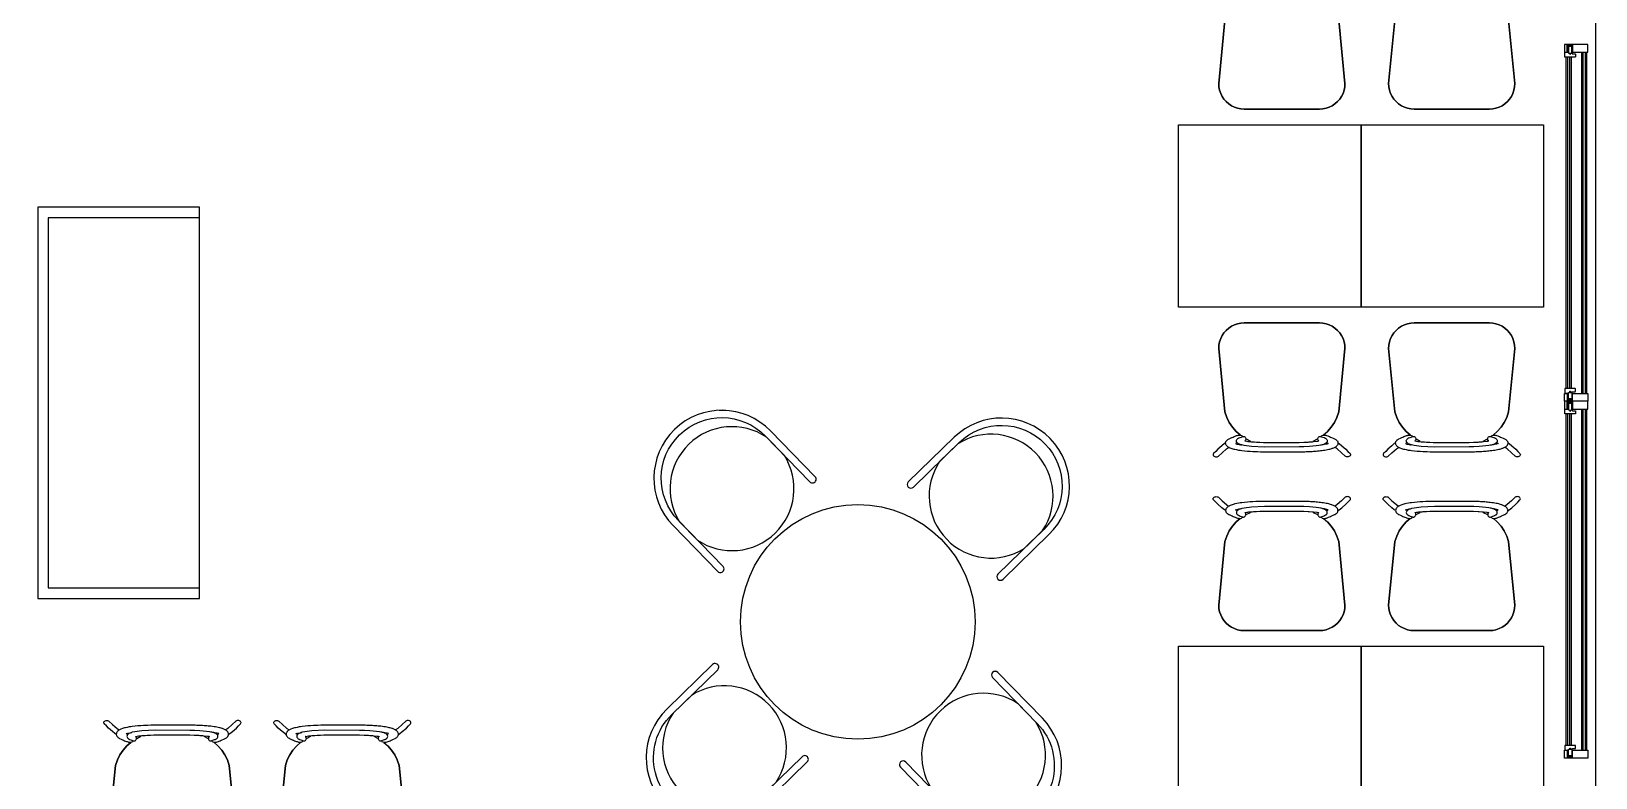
# Model space of a CAD drawing. Header units: inches. Extents: x 19839 to 37459, y -6108 to 838.
# Drawn here: x 36724 to 37324, y -1540 to -1253 of the extents above; entities that cross this region are included whole.
import ezdxf

# ---------------------------------------------------------------- set-up
doc = ezdxf.new("R2010")
doc.units = ezdxf.units.IN
doc.header["$MEASUREMENT"] = 0
doc.linetypes.add('DOTX2', pattern=[12.7, 0, -12.7])
for name, color, linetype in [('01_Existing Wall Hatch', 251, 'Continuous'), ('ALUMINIUM-ATA', 152, 'Continuous'), ('AVM100_02_KAPEN-CAM-GORUNUS', 253, 'Continuous'), ('ELE-5-ATA', 57, 'Continuous'), ('FURNITURE-ATA', 34, 'Continuous'), ('GLASS-ATA', 140, 'Continuous'), ('WIPEOUT-ATA', 185, 'DOTX2')]:
    doc.layers.add(name, color=color, linetype=linetype)

# ---------------------------------------------------------------- blocks, each defined once
blk = doc.blocks.new('zemin 2')
at = {"layer": 'AVM100_02_KAPEN-CAM-GORUNUS', "color": 0}
blk.add_lwpolyline([(22571.71, 2923.75), (23169.71, 2923.75), (23169.71, 4572.75), (22016.89, 4572.75)], dxfattribs=at)
blk = doc.blocks.new('sand2')
blk.add_wipeout([(15344.33, -13763.32), (15344.36, -13737.43), (15344.65, -13734.69), (15346.34, -13728.75), (15348.74, -13724.28), (15351.94, -13720.39), (15355.81, -13717.2), (15359.89, -13714.94), (15364.36, -13713.44), (15370.39, -13712.73), (15373.98, -13712.98), (15380.45, -13714.76), (15384.48, -13716.87), (15389.47, -13721.04), (15392.33, -13724.74), (15395.15, -13730.68), (15396.44, -13738.79), (15396.44, -13749.23), (15396.44, -13763.32), (15396, -13764.35), (15395.04, -13764.73), (15393.79, -13763.97), (15393.63, -13763.32), (15393.63, -13749.29), (15392.43, -13753.23), (15390.41, -13757.15), (15387.72, -13760.62), (15384.25, -13763.66), (15381.24, -13765.5), (15377.22, -13767.12), (15373.11, -13767.97), (15368.07, -13768.01), (15362.85, -13766.9), (15358.04, -13764.67), (15354.96, -13762.44), (15350.83, -13757.85), (15348.17, -13752.79), (15347.14, -13749.29), (15347.14, -13763.32), (15347.05, -13763.83), (15346.88, -13764.14), (15346, -13764.7), (15345.33, -13764.67), (15344.55, -13764.08)]).dxf.layer = 'WIPEOUT-ATA'
at = {"layer": 'FURNITURE-ATA'}
for points in [[(15396.44, -13738.79, 1), (15344.33, -13738.79), (15344.33, -13763.32, 1), (15347.14, -13763.32), (15347.14, -13738.79, -1), (15393.63, -13738.79), (15393.63, -13763.32, 1), (15396.44, -13763.32)], [(15393.63, -13739.45, 0.810519), (15347.14, -13739.45), (15347.14, -13749.29, 0.810519), (15393.63, -13749.29)]]:
    blk.add_lwpolyline(points, format="xyb", close=True, dxfattribs=at)
blk = doc.blocks.new('*U15')
at = {"xscale": 10, "yscale": 10, "zscale": 10, "rotation": 335.6135041006596}
blk.add_blockref('sand2', (-83257.7, 188608), dxfattribs=at)
blk = doc.blocks.new('*U16')
at = {"color": 0, "linetype": 'ByBlock', "lineweight": -2}
blk.add_blockref('*U15', (1272.2, 1583.2), dxfattribs=at)
for p, rotation in [((284.6, 1227.8), 90), ((1627.6, 595.5), 270), ((639.9, 240.2), 180)]:
    blk.add_blockref('*U15', p, dxfattribs=dict(at, rotation=rotation))
blk = doc.blocks.new('T4 C6 5 CHAIRS')
at = {"color": 0}
blk.add_wipeout([(561.1, 1128.7), (593.8, 1179.7), (631.5, 1224.2), (670.1, 1260), (715.8, 1292.9), (761.1, 1318), (818.4, 1340.8), (869, 1353.8), (923.9, 1361.2), (950.3, 1362.3), (983.4, 1361.5), (1021.9, 1357.5), (1050.8, 1352.2), (1089.5, 1342.1), (1110.9, 1334.9), (1151.8, 1317.6), (1175.9, 1305), (1215.9, 1279.9), (1236.3, 1264.6), (1254.7, 1249.2), (1276.8, 1228.2), (1294.4, 1209.3), (1311.8, 1188.4), (1328.4, 1165.5), (1342.9, 1142.8), (1362.4, 1106.5), (1380.5, 1063.1), (1389.3, 1035.5), (1398.2, 998.7), (1405, 951.1), (1406.7, 911.7), (1404.5, 867.1), (1399.2, 829.9), (1384.9, 773.4), (1348.6, 690.4), (1321.7, 648.3), (1279.2, 597.6), (1229.6, 553.6), (1200.3, 533), (1158.5, 509.1), (1080.9, 478.7), (994.6, 462.7), (956.1, 461.1), (908.5, 463.6), (861.5, 471.1), (819, 482.4), (764.4, 503.9), (724.9, 524.9), (667.5, 565.6), (625.3, 605.7), (585.7, 655.1), (564.6, 688.5), (533.4, 755.4), (518.5, 803.9), (512.1, 834.5), (507.1, 873.6), (505.4, 911.7), (507.3, 952.5), (511.6, 985.9), (525.3, 1044), (536.5, 1076.1), (547.4, 1101.6)], dxfattribs=at).dxf.layer = 'WIPEOUT-ATA'
at = {"layer": 'FURNITURE-ATA', "color": 0}
blk.add_circle((956.1, 911.7), 450, dxfattribs=at)
blk.add_blockref('*U16', (0, 0))
blk = doc.blocks.new('thornet1')
blk.add_wipeout([(16835.53, -12716.7), (16835.76, -12715.53), (16836.67, -12713.34), (16838.12, -12711.45), (16840, -12710.01), (16841.07, -12709.48), (16843.96, -12708.83), (16846.34, -12708.96), (16852.41, -12709.56), (16861.16, -12710.42), (16867.28, -12711.02), (16870.14, -12712.13), (16872.75, -12713.71), (16874.29, -12715.06), (16875.5, -12716.44), (16875.65, -12715.48), (16876.18, -12714.09), (16876.92, -12712.47), (16877.5, -12711.64), (16878, -12711.3), (16878.48, -12711.01), (16879.36, -12709.89), (16880.62, -12708.45), (16882.34, -12706.86), (16882.83, -12706.9), (16883.17, -12707.25), (16883.34, -12707.91), (16883.17, -12708.57), (16882.68, -12709.12), (16881.86, -12709.97), (16880.93, -12711.04), (16879.95, -12712.29), (16880.21, -12712.93), (16880.77, -12714.78), (16881.33, -12718.54), (16881.6, -12723.15), (16881.61, -12729.45), (16881.61, -12739.01), (16881.52, -12741.65), (16881.33, -12744.15), (16880.94, -12747.1), (16880.44, -12749.14), (16880.22, -12750.76), (16881.18, -12751.92), (16882.29, -12753.16), (16883.08, -12753.97), (16883.34, -12754.78), (16883.11, -12755.55), (16882.65, -12755.85), (16882.16, -12755.72), (16880.47, -12754.06), (16878.9, -12752.23), (16878.34, -12751.49), (16877.3, -12750.84), (16876.56, -12749.46), (16875.8, -12747.65), (16875.59, -12747.01), (16874.9, -12746.93), (16874.29, -12747.63), (16872.29, -12749.28), (16870.67, -12750.3), (16868.25, -12751.34), (16867.28, -12751.67), (16845.12, -12753.84), (16844.02, -12753.95), (16840.97, -12753.16), (16838.56, -12751.63), (16837, -12749.84), (16835.76, -12747.15), (16835.45, -12744.81), (16835.45, -12736.61)]).dxf.layer = 'WIPEOUT-ATA'
at = {"layer": 'FURNITURE-ATA'}
for p, q in [((16842.19, -12709.1, 61.43), (16841.07, -12709.48, 61.43)), ((16842.19, -12709.1, 58.87), (16841.07, -12709.48, 58.87)), ((16843.36, -12708.87, 61.43), (16842.19, -12709.1, 61.43)), ((16843.36, -12708.87, 58.87), (16842.19, -12709.1, 58.87)), ((16844.56, -12708.79, 61.43), (16843.36, -12708.87, 61.43)), ((16844.56, -12708.79, 58.87), (16843.36, -12708.87, 58.87)), ((16867.28, -12711.02, 61.43), (16844.56, -12708.79, 61.43)), ((16867.28, -12711.02, 58.87), (16844.56, -12708.79, 58.87)), ((16836.14, -12714.41, 61.43), (16835.76, -12715.53, 61.43)), ((16836.14, -12714.41, 58.87), (16835.76, -12715.53, 58.87)), ((16836.67, -12713.34, 61.43), (16836.14, -12714.41, 61.43)), ((16836.67, -12713.34, 58.87), (16836.14, -12714.41, 58.87)), ((16836.14, -12714.41, 58.87), (16836.14, -12714.41, 61.43)), ((16837.33, -12712.35, 61.43), (16836.67, -12713.34, 61.43)), ((16837.33, -12712.35, 58.87), (16836.67, -12713.34, 58.87)), ((16836.67, -12713.34, 58.87), (16836.67, -12713.34, 61.43)), ((16838.12, -12711.45, 61.43), (16837.33, -12712.35, 61.43)), ((16838.12, -12711.45, 58.87), (16837.33, -12712.35, 58.87)), ((16839.01, -12710.67, 61.43), (16838.12, -12711.45, 61.43)), ((16839.01, -12710.67, 58.87), (16838.12, -12711.45, 58.87)), ((16840, -12710.01, 61.43), (16839.01, -12710.67, 61.43)), ((16840, -12710.01, 58.87), (16839.01, -12710.67, 58.87)), ((16841.07, -12709.48, 61.43), (16840, -12710.01, 61.43)), ((16841.07, -12709.48, 58.87), (16840, -12710.01, 58.87)), ((16869.23, -12711.68, 61.43), (16867.28, -12711.02, 61.43)), ((16869.23, -12711.68, 58.87), (16867.28, -12711.02, 58.87)), ((16871.06, -12712.58, 61.43), (16869.23, -12711.68, 61.43)), ((16871.06, -12712.58, 58.87), (16869.23, -12711.68, 58.87)), ((16869.23, -12711.68, 58.87), (16869.23, -12711.68, 61.43)), ((16872.75, -12713.71, 61.43), (16871.06, -12712.58, 61.43)), ((16872.75, -12713.71, 58.87), (16871.06, -12712.58, 58.87)), ((16871.06, -12712.58, 58.87), (16871.06, -12712.58, 61.43)), ((16874.29, -12715.06, 61.43), (16872.75, -12713.71, 61.43)), ((16874.29, -12715.06, 58.87), (16872.75, -12713.71, 58.87)), ((16872.75, -12713.71, 58.87), (16872.75, -12713.71, 61.43)), ((16835.53, -12716.7, 61.43), (16835.45, -12717.87, 61.43)), ((16835.53, -12716.7, 58.87), (16835.45, -12717.87, 58.87)), ((16835.45, -12717.87, 58.87), (16835.45, -12717.87, 61.43)), ((16835.45, -12717.87, 61.43), (16835.45, -12744.81, 61.43)), ((16835.45, -12717.87, 58.87), (16835.45, -12744.81, 58.87)), ((16835.76, -12715.53, 61.43), (16835.53, -12716.7, 61.43)), ((16835.76, -12715.53, 58.87), (16835.53, -12716.7, 58.87)), ((16835.53, -12716.7, 58.87), (16835.53, -12716.7, 61.43)), ((16835.76, -12715.53, 58.87), (16835.76, -12715.53, 61.43)), ((16875.5, -12716.44, 58.87), (16874.29, -12715.06, 58.87)), ((16877.67, -12720.12, 58.87), (16876.89, -12718.54, 58.87)), ((16876.91, -12744.1, 58.87), (16877.67, -12742.57, 58.87)), ((16877.67, -12742.57, 58.87), (16877.67, -12742.57, 61.43)), ((16835.45, -12744.81, 58.87), (16835.45, -12744.81, 61.43)), ((16835.45, -12744.81, 61.43), (16835.53, -12745.99, 61.43)), ((16835.45, -12744.81, 58.87), (16835.53, -12745.99, 58.87)), ((16835.53, -12745.99, 61.43), (16835.76, -12747.15, 61.43)), ((16835.53, -12745.99, 58.87), (16835.53, -12745.99, 61.43)), ((16835.53, -12745.99, 58.87), (16835.76, -12747.15, 58.87)), ((16835.76, -12747.15, 61.43), (16836.14, -12748.28, 61.43)), ((16835.76, -12747.15, 58.87), (16835.76, -12747.15, 61.43)), ((16835.76, -12747.15, 58.87), (16836.14, -12748.28, 58.87)), ((16836.14, -12748.28, 61.43), (16836.67, -12749.35, 61.43)), ((16836.14, -12748.28, 58.87), (16836.14, -12748.28, 61.43)), ((16836.14, -12748.28, 58.87), (16836.67, -12749.35, 58.87)), ((16872.75, -12748.97, 61.43), (16874.29, -12747.63, 61.43)), ((16872.75, -12748.97, 58.87), (16874.29, -12747.63, 58.87)), ((16874.29, -12747.63, 61.43), (16875.51, -12746.23, 120.3)), ((16874.29, -12747.63, 58.87), (16875.51, -12746.23, 117.75)), ((16874.29, -12747.63, 58.87), (16874.29, -12747.63, 61.43)), ((16875.51, -12746.23, 117.75), (16875.51, -12746.23, 120.3)), ((16836.67, -12749.35, 61.43), (16837.33, -12750.34, 61.43)), ((16836.67, -12749.35, 58.87), (16836.67, -12749.35, 61.43)), ((16836.67, -12749.35, 58.87), (16837.33, -12750.34, 58.87)), ((16837.33, -12750.34, 61.43), (16838.12, -12751.23, 61.43)), ((16837.33, -12750.34, 58.87), (16837.33, -12750.34, 61.43)), ((16837.33, -12750.34, 58.87), (16838.12, -12751.23, 58.87)), ((16838.12, -12751.23, 61.43), (16839.01, -12752.02, 61.43)), ((16838.12, -12751.23, 58.87), (16838.12, -12751.23, 61.43)), ((16838.12, -12751.23, 58.87), (16839.01, -12752.02, 58.87)), ((16839.01, -12752.02, 61.43), (16840, -12752.68, 61.43)), ((16839.01, -12752.02, 58.87), (16839.01, -12752.02, 61.43)), ((16839.01, -12752.02, 58.87), (16840, -12752.68, 58.87)), ((16840, -12752.68, 61.43), (16841.07, -12753.2, 61.43)), ((16840, -12752.68, 58.87), (16840, -12752.68, 61.43)), ((16840, -12752.68, 58.87), (16841.07, -12753.2, 58.87)), ((16841.07, -12753.2, 61.43), (16842.19, -12753.59, 61.43)), ((16841.07, -12753.2, 58.87), (16841.07, -12753.2, 61.43)), ((16841.07, -12753.2, 58.87), (16842.19, -12753.59, 58.87)), ((16842.19, -12753.59, 61.43), (16843.36, -12753.82, 61.43)), ((16842.19, -12753.59, 58.87), (16842.19, -12753.59, 61.43)), ((16842.19, -12753.59, 58.87), (16843.36, -12753.82, 58.87)), ((16843.36, -12753.82, 61.43), (16844.56, -12753.9, 61.43)), ((16843.36, -12753.82, 58.87), (16844.56, -12753.9, 58.87)), ((16844.56, -12753.9, 61.43), (16867.28, -12751.67, 61.43)), ((16844.56, -12753.9, 58.87), (16867.28, -12751.67, 58.87)), ((16844.56, -12753.9, 58.87), (16844.56, -12753.9, 61.43)), ((16867.28, -12751.67, 61.43), (16869.23, -12751.01, 61.43)), ((16867.28, -12751.67, 58.87), (16869.23, -12751.01, 58.87)), ((16867.28, -12751.67, 58.87), (16867.28, -12751.67, 61.43)), ((16869.23, -12751.01, 61.43), (16871.06, -12750.11, 61.43)), ((16869.23, -12751.01, 58.87), (16871.06, -12750.11, 58.87)), ((16869.23, -12751.01, 58.87), (16869.23, -12751.01, 61.43)), ((16871.06, -12750.11, 61.43), (16872.75, -12748.97, 61.43)), ((16871.06, -12750.11, 58.87), (16872.75, -12748.97, 58.87)), ((16871.06, -12750.11, 58.87), (16871.06, -12750.11, 61.43)), ((16872.75, -12748.97, 58.87), (16872.75, -12748.97, 61.43))]:
    blk.add_line(p, q, dxfattribs=at)
for points, elevation in [([(16878.34, -12711.2), (16878.61, -12710.82), (16879.36, -12709.89), (16880.62, -12708.45), (16881.36, -12707.73), (16882.16, -12706.97)], 33.45), ([(16882.16, -12706.97), (16882.34, -12706.86), (16882.55, -12706.82), (16882.75, -12706.86), (16882.94, -12706.97), (16883.11, -12707.14), (16883.23, -12707.36), (16883.31, -12707.63), (16883.34, -12707.91), (16883.31, -12708.19), (16883.23, -12708.45), (16883.11, -12708.68), (16881.86, -12709.97), (16880.5, -12711.55), (16879.95, -12712.29)], 16.77), ([(16876.03, -12717.37), (16875.82, -12717.17), (16875.66, -12716.9), (16875.55, -12716.55), (16875.52, -12716.22), (16875.56, -12715.84), (16875.61, -12715.61), (16875.69, -12715.36), (16875.84, -12714.91), (16875.95, -12714.62), (16876.09, -12714.28), (16876.26, -12713.9), (16876.41, -12713.57), (16876.67, -12712.99), (16876.92, -12712.47), (16877, -12712.3), (16877.16, -12712.04), (16877.25, -12711.9), (16877.35, -12711.79), (16877.56, -12711.58), (16877.66, -12711.5), (16877.9, -12711.37), (16878.01, -12711.32), (16878.27, -12711.28), (16878.38, -12711.26), (16878.5, -12711.28), (16878.76, -12711.32), (16878.88, -12711.37), (16879.12, -12711.5), (16879.24, -12711.58), (16879.37, -12711.7), (16879.57, -12711.9), (16879.69, -12712.04), (16879.82, -12712.22), (16879.95, -12712.43), (16880.09, -12712.68), (16880.21, -12712.93), (16880.33, -12713.22), (16880.4, -12713.42), (16880.44, -12713.55), (16880.56, -12713.92), (16880.67, -12714.33), (16880.72, -12714.56), (16880.82, -12714.99), (16880.92, -12715.45), (16881.01, -12715.94), (16881.09, -12716.46), (16881.16, -12717), (16881.23, -12717.56), (16881.28, -12718.05), (16881.33, -12718.54), (16881.37, -12719.03), (16881.41, -12719.52), (16881.45, -12720.04), (16881.49, -12720.54), (16881.52, -12721.04), (16881.54, -12721.57), (16881.56, -12722.09), (16881.58, -12722.62), (16881.6, -12723.15), (16881.61, -12723.68), (16881.61, -12739.01), (16881.58, -12740.07), (16881.56, -12740.59), (16881.52, -12741.65), (16881.45, -12742.65), (16881.37, -12743.66), (16881.28, -12744.64), (16881.16, -12745.69), (16881.09, -12746.23), (16881.01, -12746.74), (16880.87, -12747.46), (16880.73, -12748.1), (16880.65, -12748.41), (16880.44, -12749.14), (16880.21, -12749.76), (16880.09, -12750.01), (16879.97, -12750.21), (16879.82, -12750.47), (16879.69, -12750.64), (16879.57, -12750.79), (16879.37, -12750.99), (16879.24, -12751.1), (16879.12, -12751.19), (16878.88, -12751.31), (16878.76, -12751.36), (16878.38, -12751.42), (16878.01, -12751.36), (16877.9, -12751.31), (16877.66, -12751.19), (16877.56, -12751.1), (16877.35, -12750.9), (16877.25, -12750.79), (16877.16, -12750.64), (16877, -12750.38), (16876.92, -12750.21), (16876.67, -12749.69), (16876.45, -12749.22), (16876.41, -12749.12), (16876.26, -12748.79), (16876.09, -12748.41), (16875.95, -12748.07), (16875.84, -12747.77), (16875.75, -12747.52), (16875.65, -12747.21), (16875.59, -12747.01), (16875.56, -12746.88), (16875.55, -12746.8), (16875.52, -12746.47), (16875.54, -12746.2), (16875.55, -12746.13), (16875.56, -12746.1), (16875.66, -12745.79), (16875.82, -12745.52), (16876.03, -12745.31)], 60.9), ([(16878.3, -12715.4), (16878.31, -12715.39), (16878.48, -12715.04), (16878.61, -12714.78), (16878.76, -12715.31), (16878.93, -12716.15), (16879, -12716.59), (16879.05, -12716.88)], 84.47), ([(16878.3, -12747.28), (16878.31, -12747.3), (16878.48, -12747.64), (16878.61, -12747.91), (16878.76, -12747.38), (16878.93, -12746.54), (16879, -12746.1), (16879.05, -12745.8)], 84.47), ([(16878.34, -12751.49), (16878.61, -12751.86), (16879.36, -12752.8), (16880.62, -12754.24), (16881.36, -12754.95), (16882.16, -12755.72)], 33.45), ([(16882.16, -12755.72), (16882.34, -12755.83), (16882.55, -12755.86), (16882.75, -12755.83), (16882.94, -12755.72), (16883.11, -12755.55), (16883.23, -12755.32), (16883.31, -12755.06), (16883.34, -12754.78), (16883.31, -12754.5), (16883.23, -12754.23), (16883.11, -12754.01), (16881.86, -12752.71), (16880.5, -12751.13), (16879.95, -12750.39)], 16.77)]:
    blk.add_lwpolyline(points, dxfattribs=dict(at, elevation=elevation))
at = {"layer": 'FURNITURE-ATA', "elevation": 72.41}
blk.add_lwpolyline([(16876.02, -12745.09), (16876.02, -12744.9), (16876.08, -12744.71), (16876.19, -12744.54), (16876.35, -12744.39), (16876.54, -12744.28), (16876.75, -12744.21), (16876.96, -12744.19), (16877.17, -12744.22), (16877.36, -12744.29), (16877.51, -12744.4), (16877.61, -12744.55), (16877.62, -12744.57), (16877.63, -12744.51), (16877.74, -12743.88), (16877.79, -12743.48), (16877.84, -12743.1), (16877.89, -12742.69), (16877.92, -12742.27), (16877.95, -12741.89), (16877.98, -12741.51), (16878.01, -12741.13), (16878.05, -12740.34), (16878.11, -12739.15), (16878.14, -12737.93), (16878.15, -12737.52), (16878.15, -12725.16), (16878.11, -12723.54), (16878.03, -12721.95), (16878.01, -12721.56), (16877.92, -12720.42), (16877.89, -12720), (16877.74, -12718.84), (16877.69, -12718.49), (16877.63, -12718.17), (16877.62, -12718.12), (16877.61, -12718.14), (16877.51, -12718.28), (16877.36, -12718.4), (16877.17, -12718.47), (16876.96, -12718.5), (16876.75, -12718.47), (16876.54, -12718.4), (16876.35, -12718.29), (16876.19, -12718.15), (16876.08, -12717.98), (16876.02, -12717.79), (16876.02, -12717.6), (16876.47, -12716.26), (16876.54, -12716.07), (16876.57, -12715.98), (16876.59, -12715.93), (16876.65, -12715.82), (16876.78, -12715.6), (16876.84, -12715.51), (16877.01, -12715.34), (16877.07, -12715.28), (16877.33, -12715.14), (16877.61, -12715.09), (16877.9, -12715.13), (16878.17, -12715.28), (16878.24, -12715.35), (16878.41, -12715.51), (16878.49, -12715.6), (16878.56, -12715.72), (16878.76, -12716.07), (16878.84, -12716.23), (16878.91, -12716.43), (16878.99, -12716.67), (16879.06, -12716.94), (16879.15, -12717.27), (16879.2, -12717.55), (16879.29, -12718.08), (16879.41, -12719.11), (16879.55, -12720.29), (16879.64, -12721.51), (16879.76, -12723.46), (16879.79, -12725.16), (16879.82, -12737.55), (16879.58, -12742.21), (16879.26, -12744.77), (16879.09, -12745.67), (16878.98, -12746.02), (16878.84, -12746.45), (16878.62, -12746.86), (16878.49, -12747.08), (16878.41, -12747.18), (16878.17, -12747.41), (16877.9, -12747.55), (16877.61, -12747.6), (16877.34, -12747.55), (16877.07, -12747.41), (16876.84, -12747.18), (16876.78, -12747.08), (16876.65, -12746.87), (16876.59, -12746.76), (16876.54, -12746.62), (16876.39, -12746.2), (16876.26, -12745.81), (16876.08, -12745.27)], close=True, dxfattribs=at)
at = {"layer": 'FURNITURE-ATA'}
mesh = blk.add_polyface(dxfattribs=at)
corners = [(16842.19, -12709.1, 61.43), (16841.07, -12709.48, 58.87), (16841.07, -12709.48, 61.43), (16842.19, -12709.1, 58.87)]
mesh.append_faces([[corners[k] for k in face] for face in [(0, 1, 2), (1, 0, 3)]], dxfattribs={"vtx0": -1})
mesh = blk.add_polyface(dxfattribs=at)
corners = [(16843.36, -12708.87, 61.43), (16842.19, -12709.1, 58.87), (16842.19, -12709.1, 61.43), (16843.36, -12708.87, 58.87)]
mesh.append_faces([[corners[k] for k in face] for face in [(0, 1, 2), (1, 0, 3)]], dxfattribs={"vtx0": -1})
mesh = blk.add_polyface(dxfattribs=at)
corners = [(16844.56, -12708.79, 61.43), (16843.36, -12708.87, 58.87), (16843.36, -12708.87, 61.43), (16844.56, -12708.79, 58.87)]
mesh.append_faces([[corners[k] for k in face] for face in [(0, 1, 2), (1, 0, 3)]], dxfattribs={"vtx0": -1})
mesh = blk.add_polyface(dxfattribs=at)
corners = [(16867.28, -12711.02, 61.43), (16844.56, -12708.79, 58.87), (16844.56, -12708.79, 61.43), (16867.28, -12711.02, 58.87)]
mesh.append_faces([[corners[k] for k in face] for face in [(0, 1, 2), (1, 0, 3)]], dxfattribs={"vtx0": -1})
mesh = blk.add_polyface(dxfattribs=at)
corners = [(16835.76, -12715.53, 61.43), (16836.14, -12714.41, 58.87), (16835.76, -12715.53, 58.87), (16836.14, -12714.41, 61.43)]
mesh.append_faces([[corners[k] for k in face] for face in [(0, 1, 2), (1, 0, 3)]], dxfattribs={"vtx0": -1})
mesh = blk.add_polyface(dxfattribs=at)
corners = [(16836.14, -12714.41, 61.43), (16836.67, -12713.34, 58.87), (16836.14, -12714.41, 58.87), (16836.67, -12713.34, 61.43)]
mesh.append_faces([[corners[k] for k in face] for face in [(0, 1, 2), (1, 0, 3)]], dxfattribs={"vtx0": -1})
mesh = blk.add_polyface(dxfattribs=at)
corners = [(16836.67, -12713.34, 58.87), (16837.33, -12712.35, 61.43), (16837.33, -12712.35, 58.87), (16836.67, -12713.34, 61.43)]
mesh.append_faces([[corners[k] for k in face] for face in [(0, 1, 2), (1, 0, 3)]], dxfattribs={"vtx0": -1})
mesh = blk.add_polyface(dxfattribs=at)
corners = [(16837.33, -12712.35, 61.43), (16838.12, -12711.45, 58.87), (16837.33, -12712.35, 58.87), (16838.12, -12711.45, 61.43)]
mesh.append_faces([[corners[k] for k in face] for face in [(0, 1, 2), (1, 0, 3)]], dxfattribs={"vtx0": -1})
mesh = blk.add_polyface(dxfattribs=at)
corners = [(16839.01, -12710.67, 61.43), (16838.12, -12711.45, 58.87), (16838.12, -12711.45, 61.43), (16839.01, -12710.67, 58.87)]
mesh.append_faces([[corners[k] for k in face] for face in [(0, 1, 2), (1, 0, 3)]], dxfattribs={"vtx0": -1})
mesh = blk.add_polyface(dxfattribs=at)
corners = [(16840, -12710.01, 61.43), (16839.01, -12710.67, 58.87), (16839.01, -12710.67, 61.43), (16840, -12710.01, 58.87)]
mesh.append_faces([[corners[k] for k in face] for face in [(0, 1, 2), (1, 0, 3)]], dxfattribs={"vtx0": -1})
mesh = blk.add_polyface(dxfattribs=at)
corners = [(16841.07, -12709.48, 61.43), (16840, -12710.01, 58.87), (16840, -12710.01, 61.43), (16841.07, -12709.48, 58.87)]
mesh.append_faces([[corners[k] for k in face] for face in [(0, 1, 2), (1, 0, 3)]], dxfattribs={"vtx0": -1})
mesh = blk.add_polyface(dxfattribs=at)
corners = [(16869.23, -12711.68, 61.43), (16867.28, -12711.02, 58.87), (16867.28, -12711.02, 61.43), (16869.23, -12711.68, 58.87)]
mesh.append_faces([[corners[k] for k in face] for face in [(0, 1, 2), (1, 0, 3)]], dxfattribs={"vtx0": -1})
mesh = blk.add_polyface(dxfattribs=at)
corners = [(16871.06, -12712.58, 61.43), (16869.23, -12711.68, 58.87), (16869.23, -12711.68, 61.43), (16871.06, -12712.58, 58.87)]
mesh.append_faces([[corners[k] for k in face] for face in [(0, 1, 2), (1, 0, 3)]], dxfattribs={"vtx0": -1})
mesh = blk.add_polyface(dxfattribs=at)
corners = [(16872.75, -12713.71, 61.43), (16871.06, -12712.58, 58.87), (16871.06, -12712.58, 61.43), (16872.75, -12713.71, 58.87)]
mesh.append_faces([[corners[k] for k in face] for face in [(0, 1, 2), (1, 0, 3)]], dxfattribs={"vtx0": -1})
mesh = blk.add_polyface(dxfattribs=at)
corners = [(16874.29, -12715.06, 61.43), (16872.75, -12713.71, 58.87), (16872.75, -12713.71, 61.43), (16874.29, -12715.06, 58.87)]
mesh.append_faces([[corners[k] for k in face] for face in [(0, 1, 2), (1, 0, 3)]], dxfattribs={"vtx0": -1})
mesh = blk.add_polyface(dxfattribs=at)
corners = [(16835.45, -12717.87, 61.43), (16835.53, -12716.7, 58.87), (16835.45, -12717.87, 58.87), (16835.53, -12716.7, 61.43)]
mesh.append_faces([[corners[k] for k in face] for face in [(0, 1, 2), (1, 0, 3)]], dxfattribs={"vtx0": -1})
mesh = blk.add_polyface(dxfattribs=at)
corners = [(16835.45, -12744.81, 61.43), (16835.45, -12717.87, 58.87), (16835.45, -12744.81, 58.87), (16835.45, -12717.87, 61.43)]
mesh.append_faces([[corners[k] for k in face] for face in [(0, 1, 2), (1, 0, 3)]], dxfattribs={"vtx0": -1})
mesh = blk.add_polyface(dxfattribs=at)
corners = [(16835.53, -12716.7, 61.43), (16835.76, -12715.53, 58.87), (16835.53, -12716.7, 58.87), (16835.76, -12715.53, 61.43)]
mesh.append_faces([[corners[k] for k in face] for face in [(0, 1, 2), (1, 0, 3)]], dxfattribs={"vtx0": -1})
mesh = blk.add_polyface(dxfattribs=at)
corners = [(16835.53, -12745.99, 61.43), (16835.45, -12744.81, 58.87), (16835.53, -12745.99, 58.87), (16835.45, -12744.81, 61.43)]
mesh.append_faces([[corners[k] for k in face] for face in [(0, 1, 2), (1, 0, 3)]], dxfattribs={"vtx0": -1})
mesh = blk.add_polyface(dxfattribs=at)
corners = [(16835.76, -12747.15, 61.43), (16835.53, -12745.99, 58.87), (16835.76, -12747.15, 58.87), (16835.53, -12745.99, 61.43)]
mesh.append_faces([[corners[k] for k in face] for face in [(0, 1, 2), (1, 0, 3)]], dxfattribs={"vtx0": -1})
mesh = blk.add_polyface(dxfattribs=at)
corners = [(16836.14, -12748.28, 61.43), (16835.76, -12747.15, 58.87), (16836.14, -12748.28, 58.87), (16835.76, -12747.15, 61.43)]
mesh.append_faces([[corners[k] for k in face] for face in [(0, 1, 2), (1, 0, 3)]], dxfattribs={"vtx0": -1})
mesh = blk.add_polyface(dxfattribs=at)
corners = [(16836.67, -12749.35, 61.43), (16836.14, -12748.28, 58.87), (16836.67, -12749.35, 58.87), (16836.14, -12748.28, 61.43)]
mesh.append_faces([[corners[k] for k in face] for face in [(0, 1, 2), (1, 0, 3)]], dxfattribs={"vtx0": -1})
mesh = blk.add_polyface(dxfattribs=at)
corners = [(16874.29, -12747.63, 58.87), (16872.75, -12748.97, 61.43), (16872.75, -12748.97, 58.87), (16874.29, -12747.63, 61.43)]
mesh.append_faces([[corners[k] for k in face] for face in [(0, 1, 2), (1, 0, 3)]], dxfattribs={"vtx0": -1})
mesh = blk.add_polyface(dxfattribs=at)
corners = [(16875.51, -12746.23, 117.75), (16874.29, -12747.63, 61.43), (16874.29, -12747.63, 58.87), (16875.51, -12746.23, 120.3)]
mesh.append_faces([[corners[k] for k in face] for face in [(0, 1, 2), (1, 0, 3)]], dxfattribs={"vtx0": -1})
mesh = blk.add_polyface(dxfattribs=at)
corners = [(16837.33, -12750.34, 61.43), (16836.67, -12749.35, 58.87), (16837.33, -12750.34, 58.87), (16836.67, -12749.35, 61.43)]
mesh.append_faces([[corners[k] for k in face] for face in [(0, 1, 2), (1, 0, 3)]], dxfattribs={"vtx0": -1})
mesh = blk.add_polyface(dxfattribs=at)
corners = [(16838.12, -12751.23, 61.43), (16837.33, -12750.34, 58.87), (16838.12, -12751.23, 58.87), (16837.33, -12750.34, 61.43)]
mesh.append_faces([[corners[k] for k in face] for face in [(0, 1, 2), (1, 0, 3)]], dxfattribs={"vtx0": -1})
mesh = blk.add_polyface(dxfattribs=at)
corners = [(16839.01, -12752.02, 58.87), (16838.12, -12751.23, 61.43), (16838.12, -12751.23, 58.87), (16839.01, -12752.02, 61.43)]
mesh.append_faces([[corners[k] for k in face] for face in [(0, 1, 2), (1, 0, 3)]], dxfattribs={"vtx0": -1})
mesh = blk.add_polyface(dxfattribs=at)
corners = [(16840, -12752.68, 58.87), (16839.01, -12752.02, 61.43), (16839.01, -12752.02, 58.87), (16840, -12752.68, 61.43)]
mesh.append_faces([[corners[k] for k in face] for face in [(0, 1, 2), (1, 0, 3)]], dxfattribs={"vtx0": -1})
mesh = blk.add_polyface(dxfattribs=at)
corners = [(16841.07, -12753.2, 58.87), (16840, -12752.68, 61.43), (16840, -12752.68, 58.87), (16841.07, -12753.2, 61.43)]
mesh.append_faces([[corners[k] for k in face] for face in [(0, 1, 2), (1, 0, 3)]], dxfattribs={"vtx0": -1})
mesh = blk.add_polyface(dxfattribs=at)
corners = [(16842.19, -12753.59, 58.87), (16841.07, -12753.2, 61.43), (16841.07, -12753.2, 58.87), (16842.19, -12753.59, 61.43)]
mesh.append_faces([[corners[k] for k in face] for face in [(0, 1, 2), (1, 0, 3)]], dxfattribs={"vtx0": -1})
mesh = blk.add_polyface(dxfattribs=at)
corners = [(16843.36, -12753.82, 58.87), (16842.19, -12753.59, 61.43), (16842.19, -12753.59, 58.87), (16843.36, -12753.82, 61.43)]
mesh.append_faces([[corners[k] for k in face] for face in [(0, 1, 2), (1, 0, 3)]], dxfattribs={"vtx0": -1})
mesh = blk.add_polyface(dxfattribs=at)
corners = [(16844.56, -12753.9, 58.87), (16843.36, -12753.82, 61.43), (16843.36, -12753.82, 58.87), (16844.56, -12753.9, 61.43)]
mesh.append_faces([[corners[k] for k in face] for face in [(0, 1, 2), (1, 0, 3)]], dxfattribs={"vtx0": -1})
mesh = blk.add_polyface(dxfattribs=at)
corners = [(16867.28, -12751.67, 58.87), (16844.56, -12753.9, 61.43), (16844.56, -12753.9, 58.87), (16867.28, -12751.67, 61.43)]
mesh.append_faces([[corners[k] for k in face] for face in [(0, 1, 2), (1, 0, 3)]], dxfattribs={"vtx0": -1})
mesh = blk.add_polyface(dxfattribs=at)
corners = [(16869.23, -12751.01, 58.87), (16867.28, -12751.67, 61.43), (16867.28, -12751.67, 58.87), (16869.23, -12751.01, 61.43)]
mesh.append_faces([[corners[k] for k in face] for face in [(0, 1, 2), (1, 0, 3)]], dxfattribs={"vtx0": -1})
mesh = blk.add_polyface(dxfattribs=at)
corners = [(16871.06, -12750.11, 58.87), (16869.23, -12751.01, 61.43), (16869.23, -12751.01, 58.87), (16871.06, -12750.11, 61.43)]
mesh.append_faces([[corners[k] for k in face] for face in [(0, 1, 2), (1, 0, 3)]], dxfattribs={"vtx0": -1})
mesh = blk.add_polyface(dxfattribs=at)
corners = [(16872.75, -12748.97, 58.87), (16871.06, -12750.11, 61.43), (16871.06, -12750.11, 58.87), (16872.75, -12748.97, 61.43)]
mesh.append_faces([[corners[k] for k in face] for face in [(0, 1, 2), (1, 0, 3)]], dxfattribs={"vtx0": -1})

msp = doc.modelspace()

# ---------------------------------------------------------------- linework, layer by layer
at = {"layer": 'ALUMINIUM-ATA', "extrusion": (-0.019068, -6.2595e-05, 0.999818)}
for p, q in [((37313.06, -1258.58, -0.06), (37312.66, -1258.58, -0.06)), ((37313.06, -1258.75, -0.06), (37313.06, -1258.58, -0.06)), ((37314.23, -1258.78, -0.03), (37313.09, -1258.78, -0.06)), ((37314.68, -1258.58, -0.03), (37314.26, -1258.58, -0.03)), ((37314.26, -1258.58, -0.03), (37314.26, -1258.75, -0.03)), ((37313.06, -1395.45, -0.05), (37312.66, -1395.45, -0.06)), ((37313.06, -1395.62, -0.05), (37313.06, -1395.45, -0.05)), ((37314.23, -1395.65, -0.03), (37313.09, -1395.65, -0.05)), ((37314.68, -1395.45, -0.02), (37314.26, -1395.45, -0.03)), ((37314.26, -1395.45, -0.03), (37314.26, -1395.62, -0.03))]:
    msp.add_line(p, q, dxfattribs=at)
at = {"layer": 'ALUMINIUM-ATA', "extrusion": (-0.019068, 6.2595e-05, 0.999818)}
for p, q in [((37313.06, -1394.95, -0.11), (37312.66, -1394.95, -0.11)), ((37313.06, -1394.78, -0.11), (37313.06, -1394.95, -0.11)), ((37314.23, -1394.75, -0.08), (37313.09, -1394.75, -0.11)), ((37314.26, -1394.95, -0.08), (37314.26, -1394.78, -0.08)), ((37314.68, -1394.95, -0.08), (37314.26, -1394.95, -0.08)), ((37313.06, -1531.82, -0.1), (37312.66, -1531.82, -0.11)), ((37313.06, -1531.65, -0.1), (37313.06, -1531.82, -0.1)), ((37314.23, -1531.62, -0.08), (37313.09, -1531.62, -0.1)), ((37314.26, -1531.82, -0.08), (37314.26, -1531.65, -0.08)), ((37314.68, -1531.82, -0.07), (37314.26, -1531.82, -0.08))]:
    msp.add_line(p, q, dxfattribs=at)
at = {"layer": 'ALUMINIUM-ATA', "extrusion": (-0.019068, -6.2595e-05, 0.999818)}
for points, elevation in [([(1381.07, 37303.56), (1383.79, 37303.56, 0.414214), (1383.82, 37303.59), (1383.84, 37309.41, 0.414214), (1383.81, 37309.44), (1380.87, 37309.45, 0.414214), (1380.84, 37309.42), (1380.81, 37300.48, 0.414214), (1380.84, 37300.45), (1383.78, 37300.44, 0.414214), (1383.81, 37300.47), (1383.81, 37301.51, 0.414214), (1383.78, 37301.54), (1381.06, 37301.54)], -711.46), ([(1517.93, 37303.12), (1520.65, 37303.11, 0.414214), (1520.68, 37303.14), (1520.7, 37308.96, 0.414214), (1520.67, 37308.99), (1517.73, 37309, 0.414214), (1517.7, 37308.97), (1517.67, 37300.03, 0.414214), (1517.7, 37300), (1520.64, 37299.99, 0.414214), (1520.67, 37300.02), (1520.68, 37301.06, 0.414214), (1520.65, 37301.09), (1517.93, 37301.1)], -711.45)]:
    msp.add_lwpolyline(points, format="xyb", dxfattribs=dict(at, elevation=elevation))
for points, elevation in [([(1381.35, 37301.71, -0.414214), (1381.27, 37301.79), (1381.27, 37301.84, -0.414214), (1381.35, 37301.91), (1381.45, 37301.91, 0.414214), (1381.53, 37301.99), (1381.53, 37303.24, 0.414214), (1381.45, 37303.31), (1381.35, 37303.31, -0.414214), (1381.28, 37303.39, -0.414214), (1381.36, 37303.46), (1384.41, 37303.45, 0.414214), (1384.48, 37303.53), (1384.48, 37304.5, -0.414214), (1384.68, 37304.7), (1385.48, 37304.7, -0.414214), (1385.68, 37304.5), (1385.67, 37300.64, -0.414214), (1385.6, 37300.57), (1385.42, 37300.57), (1383.95, 37300.57, -0.414214), (1383.87, 37300.65), (1383.87, 37301.7)], -711.36), ([(1384.53, 37302.75, 1), (1384.53, 37302.45, 1)], -711.36), ([(1518.22, 37301.26, -0.414214), (1518.14, 37301.34), (1518.14, 37301.39, -0.414214), (1518.22, 37301.46), (1518.32, 37301.46, 0.414214), (1518.39, 37301.54), (1518.4, 37302.79, 0.414214), (1518.32, 37302.86), (1518.22, 37302.86, -0.414214), (1518.15, 37302.94, -0.414214), (1518.22, 37303.01), (1521.27, 37303, 0.414214), (1521.35, 37303.08), (1521.35, 37304.05, -0.414214), (1521.55, 37304.25), (1522.35, 37304.25, -0.414214), (1522.55, 37304.05), (1522.54, 37300.19, -0.414214), (1522.46, 37300.12), (1522.29, 37300.12), (1520.81, 37300.12, -0.414214), (1520.74, 37300.2), (1520.74, 37301.25)], -711.35), ([(1521.4, 37302.3, 1), (1521.39, 37302, 1)], -711.35)]:
    msp.add_lwpolyline(points, format="xyb", close=True, dxfattribs=dict(at, elevation=elevation))
for points, elevation in [([(1381.68, 37303.26), (1381.68, 37301.96), (1384.18, 37301.95), (1384.18, 37303.25)], -711.36), ([(1518.55, 37302.81), (1518.54, 37301.51), (1521.04, 37301.5), (1521.05, 37302.8)], -711.35)]:
    msp.add_lwpolyline(points, close=True, dxfattribs=dict(at, elevation=elevation))
at = {"layer": 'ALUMINIUM-ATA', "extrusion": (-0.019068, 6.2595e-05, 0.999818)}
for points, elevation in [([(1272.16, 37310.42, 0.414214), (1272.24, 37310.5), (1272.24, 37310.55, 0.414214), (1272.16, 37310.62), (1272.06, 37310.62, -0.414214), (1271.99, 37310.69), (1271.98, 37311.94, -0.414214), (1272.06, 37312.02), (1272.16, 37312.02, 0.414214), (1272.23, 37312.1, 0.414214), (1272.16, 37312.17), (1269.11, 37312.16, -0.414214), (1269.03, 37312.23), (1269.03, 37313.21, 0.414214), (1268.83, 37313.41), (1268.03, 37313.41, 0.414214), (1267.83, 37313.21), (1267.84, 37309.35, 0.414214), (1267.92, 37309.28), (1268.09, 37309.28), (1269.57, 37309.28, 0.414214), (1269.64, 37309.36), (1269.64, 37310.41)], -711.52), ([(1268.98, 37311.46, -1), (1268.98, 37311.16, -1)], -711.52), ([(1409.03, 37310.87, 0.414214), (1409.1, 37310.94), (1409.1, 37310.99, 0.414214), (1409.03, 37311.07), (1408.93, 37311.07, -0.414214), (1408.85, 37311.14), (1408.85, 37312.39, -0.414214), (1408.92, 37312.47), (1409.02, 37312.47, 0.414214), (1409.1, 37312.54, 0.414214), (1409.02, 37312.62), (1405.97, 37312.61, -0.414214), (1405.9, 37312.68), (1405.9, 37313.66, 0.414214), (1405.69, 37313.86), (1404.89, 37313.86, 0.414214), (1404.7, 37313.66), (1404.71, 37309.8, 0.414214), (1404.78, 37309.73), (1404.96, 37309.73), (1406.43, 37309.73, 0.414214), (1406.51, 37309.81), (1406.5, 37310.86)], -711.53), ([(1405.85, 37311.91, -1), (1405.85, 37311.61, -1)], -711.53)]:
    msp.add_lwpolyline(points, format="xyb", close=True, dxfattribs=dict(at, elevation=elevation))
for points, elevation in [([(1271.83, 37311.97), (1271.84, 37310.67), (1269.34, 37310.66), (1269.33, 37311.96)], -711.52), ([(1408.7, 37312.42), (1408.7, 37311.12), (1406.2, 37311.11), (1406.2, 37312.41)], -711.53)]:
    msp.add_lwpolyline(points, close=True, dxfattribs=dict(at, elevation=elevation))
for points, elevation in [([(1272.45, 37312.27), (1269.73, 37312.26, -0.414214), (1269.7, 37312.29), (1269.68, 37318.11, -0.414214), (1269.71, 37318.14), (1272.65, 37318.15, -0.414214), (1272.68, 37318.12), (1272.71, 37309.18, -0.414214), (1272.68, 37309.15), (1269.74, 37309.14, -0.414214), (1269.71, 37309.17), (1269.7, 37310.21, -0.414214), (1269.73, 37310.24), (1272.45, 37310.25)], -711.67), ([(1409.31, 37312.72), (1406.59, 37312.71, -0.414214), (1406.56, 37312.74), (1406.54, 37318.56, -0.414214), (1406.57, 37318.59), (1409.51, 37318.6, -0.414214), (1409.54, 37318.57), (1409.57, 37309.63, -0.414214), (1409.54, 37309.6), (1406.6, 37309.59, -0.414214), (1406.57, 37309.62), (1406.57, 37310.66, -0.414214), (1406.6, 37310.69), (1409.32, 37310.7)], -711.68)]:
    msp.add_lwpolyline(points, format="xyb", dxfattribs=dict(at, elevation=elevation))
at = {"layer": 'ALUMINIUM-ATA', "extrusion": (-0.019068, -6.2595e-05, 0.999818)}
for centre, start, end in [((1381.23, 37301.97, -711.46), 269.81195, 359.81195), ((1381.23, 37303.11, -711.46), 359.81195, 89.81195), ((1518.1, 37301.53, -711.45), 269.81195, 359.81195), ((1518.1, 37302.67, -711.45), 359.81195, 89.81195)]:
    msp.add_arc(centre, 0.03, start, end, dxfattribs=at)
at = {"layer": 'ALUMINIUM-ATA', "extrusion": (-0.019068, 6.2595e-05, 0.999818)}
for centre, start, end in [((1272.28, 37310.68, -711.67), 180.18805, 270.18805), ((1272.28, 37311.82, -711.67), 90.18805, 180.18805), ((1409.15, 37311.13, -711.68), 180.18805, 270.18805), ((1409.14, 37312.27, -711.68), 90.18805, 180.18805)]:
    msp.add_arc(centre, 0.03, start, end, dxfattribs=at)
at = {"layer": 'ELE-5-ATA', "extrusion": (-5.41819e-07, 2.05555e-05, 1)}
for p, q in [((37312.11, -1263.19, 0.06), (37312.1, -1390.34, 0.02)), ((37314.11, -1263.19, 0.06), (37314.1, -1390.34, 0.02)), ((37312.11, -1400.06, 0.06), (37312.1, -1527.21, 0.02)), ((37314.11, -1400.06, 0.06), (37314.1, -1527.2, 0.02))]:
    msp.add_line(p, q, dxfattribs=at)
at = {"layer": 'ELE-5-ATA', "extrusion": (-4.70278e-07, -2.05572e-05, 1)}
for p, q in [((37318.07, -1261.32, 0.07), (37318.07, -1392.19, 0.02)), ((37320.07, -1261.31, 0.07), (37320.07, -1392.19, 0.02)), ((37318.07, -1398.19, 0.07), (37318.07, -1529.06, 0.02)), ((37320.07, -1398.18, 0.07), (37320.07, -1529.06, 0.02))]:
    msp.add_line(p, q, dxfattribs=at)
at = {"layer": 'FURNITURE-ATA', "elevation": 0}
for points in [[(36788.06, -1470.81), (36788.06, -1320.83), (36726.06, -1320.83), (36726.06, -1470.81)], [(36788.06, -1466.81), (36788.06, -1324.83), (36730.06, -1324.83), (36730.06, -1466.81)]]:
    msp.add_lwpolyline(points, close=True, dxfattribs=at)
at = {"layer": 'GLASS-ATA', "extrusion": (-5.41819e-07, 2.05555e-05, 1)}
for p, q in [((37312.71, -1263.19, 0.06), (37312.7, -1390.34, 0.02)), ((37313.51, -1263.19, 0.06), (37313.5, -1390.34, 0.02)), ((37312.71, -1400.06, 0.06), (37312.7, -1527.21, 0.02)), ((37313.51, -1400.06, 0.06), (37313.5, -1527.21, 0.02))]:
    msp.add_line(p, q, dxfattribs=at)
at = {"layer": 'GLASS-ATA', "extrusion": (-4.70278e-07, -2.05572e-05, 1)}
for p, q in [((37318.67, -1261.32, 0.07), (37318.67, -1392.19, 0.02)), ((37319.47, -1261.32, 0.07), (37319.47, -1392.19, 0.02)), ((37318.67, -1398.19, 0.07), (37318.67, -1529.06, 0.02)), ((37319.47, -1398.18, 0.07), (37319.47, -1529.06, 0.02))]:
    msp.add_line(p, q, dxfattribs=at)

# ---------------------------------------------------------------- block references
at = {"layer": '01_Existing Wall Hatch'}
msp.add_blockref('zemin 2', (14153.85, -5530.83), dxfattribs=at)

# ---------------------------------------------------------------- next in the draw order: block references
at = {"yscale": 1.073074422310128, "rotation": 270}
for p, xscale, zscale in [((50864.86, -19348.85, -63.18), -1.073074422310128, 1.073074422309985), ((50930.02, -19348.85, -63.18), -1.073074422310128, 1.073074422309985), ((50930.02, 16700.54, -63.18), 1.073074422310128, 1.073074422310128), ((50930.02, -19548.85, -63.18), -1.073074422310128, 1.073074422309985), ((50439.36, -19634.69, -63.18), -1.073074422310128, 1.073074422309985), ((50504.52, -19634.69, -63.18), -1.073074422310128, 1.073074422309985)]:
    msp.add_blockref('thornet1', p, dxfattribs=dict(at, xscale=xscale, zscale=zscale))
at = {"layer": 'FURNITURE-ATA', "xscale": 0.1, "yscale": 0.1, "zscale": 0.1, "rotation": 68.60628249423354}
msp.add_blockref('T4 C6 5 CHAIRS', (37090.56, -1602.11, 0), dxfattribs=at)

# ---------------------------------------------------------------- next in the draw order: wipeouts: each hides what was drawn before it
for points in [[(37303.56, -1359.16), (37303.56, -1289.16), (37233.56, -1289.16), (37233.56, -1359.16)], [(37303.56, -1559.16), (37303.56, -1489.16), (37233.56, -1489.16), (37233.56, -1559.16)]]:
    msp.add_wipeout(points).dxf.layer = 'WIPEOUT-ATA'

# ---------------------------------------------------------------- next in the draw order: block references
at = {"yscale": 1.073074422310128, "rotation": 270}
for p, xscale, zscale in [((50864.86, 16700.54, -63.18), 1.073074422310128, 1.073074422310128), ((50864.86, -19548.85, -63.18), -1.073074422310128, 1.073074422309985)]:
    msp.add_blockref('thornet1', p, dxfattribs=dict(at, xscale=xscale, zscale=zscale))

# ---------------------------------------------------------------- next in the draw order: wipeouts: each hides what was drawn before it
for points in [[(37233.56, -1359.16), (37233.56, -1289.16), (37163.56, -1289.16), (37163.56, -1359.16)], [(37233.56, -1559.16), (37233.56, -1489.16), (37163.56, -1489.16), (37163.56, -1559.16)]]:
    msp.add_wipeout(points).dxf.layer = 'WIPEOUT-ATA'

# ---------------------------------------------------------------- next in the draw order: linework, layer by layer
at = {"layer": 'FURNITURE-ATA'}
for points in [[(37233.56, -1289.16), (37233.56, -1359.16), (37163.56, -1359.16), (37163.56, -1289.16)], [(37303.56, -1289.16), (37303.56, -1359.16), (37233.56, -1359.16), (37233.56, -1289.16)], [(37233.56, -1489.16), (37233.56, -1559.16), (37163.56, -1559.16), (37163.56, -1489.16)], [(37303.56, -1489.16), (37303.56, -1559.16), (37233.56, -1559.16), (37233.56, -1489.16)]]:
    msp.add_lwpolyline(points, close=True, dxfattribs=at)

doc.saveas('drawing.dxf')
